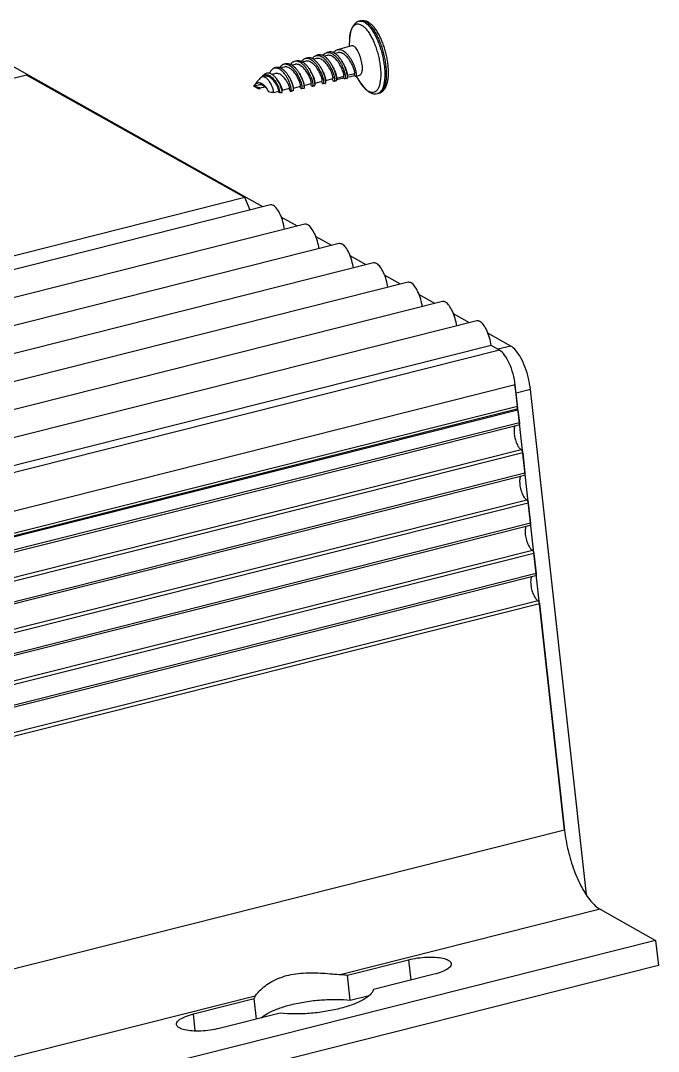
# Model space of a CAD drawing. Header units: millimetres. Extents: x 0 to 6709, y 0 to 2428.
# Drawn here: x 1336 to 1383.8, y 2054.5 to 2131.8 of the extents above; entities that cross this region are included whole.
import ezdxf

# ---------------------------------------------------------------- set-up
doc = ezdxf.new("R2010")
doc.units = ezdxf.units.MM
doc.layers.add('02___PRT_ALL_AXES', color=7, linetype='Continuous')
doc.layers.add('06___PRT_ALL_SURFS', color=7, linetype='Continuous')

msp = doc.modelspace()

# ---------------------------------------------------------------- linework, layer by layer
at = {"color": 7, "linetype": 'Continuous'}
for p, q in [((1360.703, 2130.894), (1360.728, 2130.989)), ((1360.671, 2130.729), (1360.703, 2130.894)), ((1359.76, 2129.386), (1359.537, 2129.33)), ((1357.347, 2128.745), (1357.113, 2128.686)), ((1358.154, 2128.948), (1357.929, 2128.892)), ((1358.953, 2129.182), (1358.721, 2129.124)), ((1355.741, 2128.307), (1355.484, 2128.243)), ((1355.778, 2128.529), (1355.705, 2128.515)), ((1356.548, 2128.511), (1356.326, 2128.455)), ((1360.481, 2127.69), (1361.008, 2127.823)), ((1354.025, 2127.539), (1354.064, 2127.586)), ((1354.086, 2127.565), (1354.025, 2127.54)), ((1354.064, 2127.586), (1354.106, 2127.629)), ((1354.278, 2127.613), (1354.086, 2127.565)), ((1354.56, 2127.703), (1354.586, 2127.693)), ((1355.085, 2127.817), (1354.827, 2127.752)), ((1357.233, 2126.937), (1357.765, 2127.071)), ((1358.048, 2127.087), (1358.051, 2127.132)), ((1358.05, 2127.11), (1358.58, 2127.243)), ((1358.855, 2127.287), (1358.858, 2127.336)), ((1358.857, 2127.313), (1359.387, 2127.447)), ((1360.213, 2127.473), (1359.666, 2127.345)), ((1359.673, 2127.473), (1359.676, 2127.516)), ((1359.674, 2127.487), (1360.201, 2127.62)), ((1360.213, 2127.473), (1360.176, 2127.613)), ((1361.024, 2127.661), (1360.472, 2127.533)), ((1360.48, 2127.673), (1360.483, 2127.72)), ((1361.024, 2127.661), (1360.983, 2127.816)), ((1361.608, 2126.926), (1361.488, 2127.103)), ((1353.449, 2126.864), (1353.454, 2126.871)), ((1353.54, 2126.819), (1353.449, 2126.864)), ((1353.454, 2126.871), (1353.468, 2126.893)), ((1353.455, 2126.868), (1353.486, 2126.88)), ((1353.87, 2126.977), (1353.486, 2126.88)), ((1353.58, 2126.797), (1353.54, 2126.819)), ((1353.799, 2126.952), (1353.787, 2126.947)), ((1353.911, 2126.741), (1354.295, 2126.838)), ((1353.912, 2126.681), (1353.936, 2126.728)), ((1353.936, 2126.728), (1353.949, 2126.751)), ((1354.215, 2126.905), (1354.295, 2126.838)), ((1354.263, 2126.908), (1354.319, 2126.845)), ((1354.921, 2126.411), (1354.924, 2126.411)), ((1354.923, 2126.413), (1354.932, 2126.423)), ((1354.924, 2126.411), (1355.327, 2126.513)), ((1355.303, 2126.505), (1355.311, 2126.484)), ((1355.311, 2126.484), (1355.341, 2126.42)), ((1355.341, 2126.42), (1355.317, 2126.51)), ((1355.598, 2126.582), (1356.134, 2126.717)), ((1356.171, 2126.532), (1356.124, 2126.714)), ((1356.192, 2126.505), (1356.171, 2126.532)), ((1356.416, 2126.6), (1356.372, 2126.543)), ((1356.418, 2126.603), (1356.418, 2126.598)), ((1356.423, 2126.702), (1356.427, 2126.749)), ((1356.426, 2126.733), (1356.958, 2126.867)), ((1357.23, 2126.901), (1357.234, 2126.952)), ((1361.704, 2126.805), (1361.608, 2126.926)), ((1361.75, 2126.751), (1361.704, 2126.805)), ((1362.884, 2126.359), (1362.831, 2126.342)), ((1373.264, 2102.576), (1234.29, 2067.543)), ((1373.158, 2102.636), (1373.264, 2102.576)), ((1373.264, 2102.576), (1373.369, 2101.629)), ((1373.369, 2101.629), (1234.395, 2066.595)), ((1234.427, 2066.467), (1373.332, 2101.483)), ((1373.513, 2099.601), (1234.618, 2064.587)), ((1373.62, 2099.364), (1234.646, 2064.33)), ((1373.62, 2099.364), (1373.787, 2097.854)), ((1373.787, 2097.854), (1234.813, 2062.821)), ((1234.845, 2062.693), (1373.75, 2097.709)), ((1373.931, 2095.827), (1235.036, 2060.813)), ((1374.038, 2095.59), (1235.064, 2060.556)), ((1374.038, 2095.59), (1374.205, 2094.084)), ((1374.205, 2094.084), (1235.23, 2059.05)), ((1235.263, 2058.922), (1374.168, 2093.938)), ((1374.348, 2092.057), (1235.453, 2057.043)), ((1374.456, 2091.819), (1235.481, 2056.785)), ((1374.456, 2091.819), (1374.623, 2090.309)), ((1374.623, 2090.309), (1235.649, 2055.275)), ((1235.681, 2055.147), (1374.586, 2090.163)), ((1374.766, 2088.282), (1235.871, 2053.268)), ((1374.874, 2088.044), (1235.899, 2053.011)), ((1374.874, 2088.044), (1376.755, 2071.059)), ((1376.755, 2071.059), (1237.781, 2036.025)), ((1379.429, 2065.132), (1360.019, 2060.239)), ((1379.429, 2065.132), (1383.583, 2062.798)), ((1383.583, 2062.798), (1244.608, 2027.765)), ((1383.583, 2062.798), (1383.792, 2060.911)), ((1360.481, 2060.197), (1365.054, 2061.35)), ((1365.054, 2061.35), (1365.224, 2059.816)), ((1383.792, 2060.911), (1244.817, 2025.877)), ((1360.69, 2058.31), (1360.481, 2060.197)), ((1366.99, 2060.262), (1362.417, 2059.109)), ((1353.566, 2058.612), (1266.318, 2036.618)), ((1348.92, 2057.282), (1353.493, 2058.435)), ((1353.662, 2056.902), (1353.493, 2058.435)), ((1360.69, 2058.31), (1362.098, 2058.664)), ((1355.249, 2057.672), (1355.321, 2057.699)), ((1349.062, 2056.005), (1348.92, 2057.282)), ((1355.429, 2057.347), (1350.856, 2056.195))]:
    msp.add_line(p, q, dxfattribs=at)
for points in [[(1358.044, 2126.987), (1358.045, 2127.03), (1358.048, 2127.087)], [(1358.85, 2127.18), (1358.852, 2127.226), (1358.855, 2127.287)], [(1359.67, 2127.377), (1359.671, 2127.418), (1359.673, 2127.473)], [(1360.476, 2127.571), (1360.478, 2127.615), (1360.48, 2127.673)], [(1353.986, 2126.991), (1354.044, 2126.984), (1354.13, 2126.955), (1354.215, 2126.905)], [(1354.297, 2126.836), (1354.372, 2126.755), (1354.436, 2126.669), (1354.487, 2126.588), (1354.524, 2126.52), (1354.534, 2126.499)], [(1355.581, 2126.428), (1355.585, 2126.468), (1355.593, 2126.538), (1355.598, 2126.582)], [(1356.418, 2126.603), (1356.42, 2126.642), (1356.423, 2126.702)], [(1357.225, 2126.791), (1357.227, 2126.838), (1357.23, 2126.901)]]:
    msp.add_lwpolyline(points, dxfattribs=at)
for points, start_tangent, end_tangent in [([(1361.353, 2131.744), (1361.181, 2131.674), (1361.02, 2131.55), (1360.877, 2131.362), (1360.761, 2131.105), (1360.682, 2130.801), (1360.64, 2130.465)], (-0.969664, -0.244441), (-0.072388, -0.997377)), ([(1361.353, 2131.744), (1361.484, 2131.756), (1361.655, 2131.715), (1361.835, 2131.614), (1362.02, 2131.455), (1362.205, 2131.242), (1362.386, 2130.979), (1362.559, 2130.673), (1362.721, 2130.33), (1362.868, 2129.958), (1362.996, 2129.566), (1363.102, 2129.161), (1363.185, 2128.754), (1363.242, 2128.352)], (0.970306, 0.24188), (0.11009, -0.993922)), ([(1363.52, 2128.486), (1363.465, 2128.875), (1363.384, 2129.267), (1363.28, 2129.655), (1363.154, 2130.032), (1363.009, 2130.391), (1362.847, 2130.724), (1362.668, 2131.027), (1362.473, 2131.292), (1362.262, 2131.511), (1362.046, 2131.67), (1361.838, 2131.761), (1361.643, 2131.792), (1361.462, 2131.772)], (-0.11009, 0.993922), (-0.969664, -0.244441)), ([(1361.462, 2131.772), (1361.593, 2131.783), (1361.764, 2131.742), (1361.945, 2131.641), (1362.129, 2131.482), (1362.314, 2131.269), (1362.495, 2131.007), (1362.669, 2130.701), (1362.831, 2130.358), (1362.977, 2129.986), (1363.105, 2129.593), (1363.211, 2129.189), (1363.294, 2128.781), (1363.351, 2128.38)], (0.970306, 0.24188), (0.11009, -0.993922)), ([(1360.728, 2130.989), (1360.801, 2131.186), (1360.909, 2131.364), (1361.038, 2131.483), (1361.187, 2131.54), (1361.35, 2131.534), (1361.525, 2131.464), (1361.706, 2131.334), (1361.89, 2131.145), (1362.071, 2130.902), (1362.246, 2130.612), (1362.41, 2130.282), (1362.559, 2129.919), (1362.689, 2129.533), (1362.797, 2129.133), (1362.881, 2128.729), (1362.939, 2128.331)], (0.281282, 0.959625), (0.11009, -0.993922)), ([(1360.64, 2130.465), (1360.662, 2130.672), (1360.671, 2130.729)], (0.072299, 0.997383), (0.159616, 0.987179)), ([(1358.632, 2129.173), (1358.665, 2129.216), (1358.773, 2129.319), (1358.896, 2129.384), (1358.922, 2129.392)], (0.577714, 0.81624), (0.965205, 0.261496)), ([(1358.922, 2129.392), (1359.03, 2129.407), (1359.17, 2129.389), (1359.316, 2129.33), (1359.465, 2129.232), (1359.61, 2129.1), (1359.746, 2128.943), (1359.874, 2128.764), (1359.991, 2128.567), (1360.092, 2128.364), (1360.174, 2128.166)], (0.965205, 0.261496), (0.353493, -0.935437)), ([(1359.539, 2129.333), (1359.473, 2129.372), (1359.328, 2129.43), (1359.187, 2129.449), (1359.077, 2129.434)], (-0.840164, 0.542333), (-0.965182, -0.261579)), ([(1359.434, 2129.388), (1359.469, 2129.434), (1359.577, 2129.538), (1359.701, 2129.603), (1359.727, 2129.611)], (0.573559, 0.819164), (0.965188, 0.261559)), ([(1359.727, 2129.611), (1359.837, 2129.626), (1359.979, 2129.607), (1360.125, 2129.547), (1360.275, 2129.448), (1360.422, 2129.314), (1360.56, 2129.153), (1360.689, 2128.972), (1360.806, 2128.773), (1360.908, 2128.567), (1360.99, 2128.367)], (0.965188, 0.261559), (0.350237, -0.936661)), ([(1361.008, 2127.826), (1361.014, 2127.827), (1361.021, 2127.865), (1361.015, 2127.939), (1360.993, 2128.045), (1360.954, 2128.178), (1360.897, 2128.331), (1360.823, 2128.498), (1360.732, 2128.67), (1360.627, 2128.839), (1360.509, 2128.997), (1360.381, 2129.137), (1360.246, 2129.252), (1360.109, 2129.336), (1359.972, 2129.386), (1359.84, 2129.398), (1359.76, 2129.386)], (0.997596, 0.069299), (-0.969841, -0.243739)), ([(1356.515, 2128.736), (1356.493, 2128.729), (1356.373, 2128.668), (1356.268, 2128.57), (1356.222, 2128.511)], (-0.96512, -0.261806), (-0.567052, -0.823682)), ([(1357.735, 2127.568), (1357.654, 2127.758), (1357.556, 2127.949), (1357.444, 2128.135), (1357.319, 2128.307), (1357.185, 2128.459), (1357.045, 2128.583), (1356.902, 2128.676), (1356.76, 2128.733), (1356.623, 2128.751), (1356.515, 2128.736)], (-0.363755, 0.931495), (-0.96512, -0.261806)), ([(1356.674, 2128.779), (1356.753, 2128.793), (1356.893, 2128.783), (1357.038, 2128.732), (1357.115, 2128.689)], (0.964972, 0.262351), (0.850504, -0.525969)), ([(1357.028, 2128.736), (1357.065, 2128.784), (1357.171, 2128.884), (1357.291, 2128.947), (1357.316, 2128.954)], (0.577236, 0.816577), (0.965125, 0.261788)), ([(1357.115, 2128.689), (1357.185, 2128.642), (1357.329, 2128.518), (1357.467, 2128.365), (1357.596, 2128.19), (1357.689, 2128.04)], (0.850504, -0.525969), (0.501759, -0.865007)), ([(1357.316, 2128.954), (1357.423, 2128.969), (1357.562, 2128.951), (1357.705, 2128.894), (1357.85, 2128.799), (1357.991, 2128.673), (1358.127, 2128.519), (1358.253, 2128.344), (1358.366, 2128.154), (1358.465, 2127.96), (1358.547, 2127.767)], (0.965125, 0.261788), (0.360249, -0.932856)), ([(1358.578, 2127.245), (1358.588, 2127.256), (1358.588, 2127.306), (1358.575, 2127.389), (1358.545, 2127.503), (1358.498, 2127.641), (1358.434, 2127.797), (1358.353, 2127.962), (1358.256, 2128.129), (1358.145, 2128.29), (1358.023, 2128.436), (1357.893, 2128.562), (1357.758, 2128.66), (1357.622, 2128.726), (1357.489, 2128.756), (1357.361, 2128.748), (1357.347, 2128.745)], (0.840023, 0.542551), (-0.969455, -0.245268)), ([(1357.931, 2128.895), (1357.86, 2128.936), (1357.718, 2128.993), (1357.58, 2129.012), (1357.471, 2128.997)], (-0.838986, 0.544153), (-0.96517, -0.261623)), ([(1357.829, 2128.95), (1357.868, 2129.001), (1357.974, 2129.102), (1358.096, 2129.166), (1358.121, 2129.174)], (0.570952, 0.820983), (0.965176, 0.261603)), ([(1358.494, 2128.246), (1358.409, 2128.385), (1358.284, 2128.559), (1358.15, 2128.713), (1358.006, 2128.841), (1357.931, 2128.895)], (-0.499284, 0.866438), (-0.838986, 0.544153)), ([(1358.121, 2129.174), (1358.23, 2129.189), (1358.369, 2129.17), (1358.513, 2129.112), (1358.66, 2129.016), (1358.804, 2128.885), (1358.94, 2128.73), (1359.066, 2128.554), (1359.181, 2128.361), (1359.281, 2128.161), (1359.363, 2127.967)], (0.965176, 0.261603), (0.356818, -0.934174)), ([(1359.386, 2127.45), (1359.391, 2127.451), (1359.397, 2127.487), (1359.389, 2127.557), (1359.366, 2127.659), (1359.326, 2127.787), (1359.27, 2127.935), (1359.196, 2128.095), (1359.107, 2128.26), (1359.003, 2128.423), (1358.887, 2128.575), (1358.762, 2128.71), (1358.63, 2128.82), (1358.496, 2128.901), (1358.362, 2128.949), (1358.232, 2128.96), (1358.154, 2128.948)], (0.999579, 0.02903), (-0.969834, -0.243765)), ([(1358.723, 2129.127), (1358.673, 2129.156), (1358.529, 2129.214), (1358.389, 2129.232), (1358.28, 2129.217)], (-0.851438, 0.524456), (-0.965175, -0.261604)), ([(1359.312, 2128.456), (1359.227, 2128.596), (1359.1, 2128.773), (1358.965, 2128.929), (1358.82, 2129.059), (1358.723, 2129.127)], (-0.496839, 0.867843), (-0.851438, 0.524456)), ([(1360.201, 2127.623), (1360.207, 2127.624), (1360.214, 2127.663), (1360.207, 2127.74), (1360.184, 2127.848), (1360.144, 2127.984), (1360.085, 2128.141), (1360.009, 2128.31), (1359.915, 2128.484), (1359.807, 2128.654), (1359.686, 2128.812), (1359.556, 2128.95), (1359.419, 2129.062), (1359.28, 2129.143), (1359.142, 2129.187), (1359.01, 2129.193), (1358.953, 2129.182)], (0.995925, 0.090184), (-0.969581, -0.244772)), ([(1360.118, 2128.662), (1360.032, 2128.803), (1359.905, 2128.983), (1359.768, 2129.141), (1359.622, 2129.273), (1359.539, 2129.333)], (-0.494501, 0.869177), (-0.840164, 0.542333)), ([(1360.332, 2128.205), (1360.25, 2128.403), (1360.149, 2128.606), (1360.118, 2128.662)], (-0.352857, 0.935677), (-0.494501, 0.869177)), ([(1360.484, 2127.72), (1360.483, 2127.729), (1360.477, 2127.803), (1360.455, 2127.909), (1360.416, 2128.042), (1360.359, 2128.196), (1360.285, 2128.362), (1360.194, 2128.534), (1360.138, 2128.629)], (-0.057794, 0.998329), (-0.533168, 0.846009)), ([(1354.828, 2127.754), (1354.733, 2127.807), (1354.611, 2127.849), (1354.495, 2127.858), (1354.384, 2127.834), (1354.283, 2127.778), (1354.271, 2127.769)], (-0.836141, 0.548515), (-0.779362, -0.626574)), ([(1354.909, 2128.19), (1354.853, 2128.154), (1354.753, 2128.058), (1354.67, 2127.932), (1354.627, 2127.844)], (-0.881917, -0.471404), (-0.393382, -0.919375)), ([(1355.294, 2128.198), (1355.22, 2128.223), (1355.089, 2128.238), (1354.965, 2128.215), (1354.909, 2128.19)], (-0.926575, 0.376109), (-0.881917, -0.471404)), ([(1355.068, 2128.271), (1355.107, 2128.287), (1355.23, 2128.309), (1355.36, 2128.293), (1355.485, 2128.244)], (0.901129, 0.43355), (0.889204, -0.457512)), ([(1356.133, 2126.717), (1356.137, 2126.731), (1356.13, 2126.778), (1356.109, 2126.854), (1356.072, 2126.953), (1356.021, 2127.068), (1355.956, 2127.193), (1355.877, 2127.322), (1355.787, 2127.446), (1355.688, 2127.561), (1355.582, 2127.659), (1355.473, 2127.738), (1355.362, 2127.793), (1355.254, 2127.823), (1355.15, 2127.827), (1355.085, 2127.817)], (0.707589, 0.706624), (-0.969758, -0.244067)), ([(1356.231, 2126.484), (1356.25, 2126.502), (1356.262, 2126.559), (1356.259, 2126.652), (1356.24, 2126.777), (1356.202, 2126.928), (1356.146, 2127.098), (1356.072, 2127.279), (1355.981, 2127.464), (1355.875, 2127.644), (1355.756, 2127.811), (1355.628, 2127.959), (1355.493, 2128.08), (1355.356, 2128.169), (1355.294, 2128.198)], (0.938292, 0.345844), (-0.926575, 0.376109)), ([(1355.705, 2128.515), (1355.64, 2128.49), (1355.531, 2128.416), (1355.435, 2128.309), (1355.41, 2128.273)], (-0.959875, -0.280428), (-0.541115, -0.840949)), ([(1355.485, 2128.244), (1355.496, 2128.238), (1355.633, 2128.147), (1355.768, 2128.024), (1355.896, 2127.875), (1356.016, 2127.706), (1356.067, 2127.623)], (0.889204, -0.457512), (0.509444, -0.860504)), ([(1356.958, 2126.868), (1356.959, 2126.868), (1356.965, 2126.891), (1356.96, 2126.95), (1356.94, 2127.04), (1356.904, 2127.158), (1356.851, 2127.297), (1356.782, 2127.45), (1356.696, 2127.61), (1356.596, 2127.769), (1356.484, 2127.92), (1356.362, 2128.055), (1356.232, 2128.167), (1356.099, 2128.251), (1355.967, 2128.303), (1355.838, 2128.32), (1355.741, 2128.307)], (0.999764, 0.021731), (-0.969916, -0.243439)), ([(1355.889, 2128.527), (1355.824, 2128.541), (1355.778, 2128.535)], (-0.934812, 0.355143), (-0.965564, -0.260165)), ([(1355.889, 2128.527), (1355.778, 2128.529)], (-0.990274, 0.139131), (-0.994356, -0.106094)), ([(1355.865, 2128.559), (1355.905, 2128.568), (1356.041, 2128.57), (1356.184, 2128.531), (1356.326, 2128.455)], (0.964562, 0.263856), (0.836068, -0.548626)), ([(1355.889, 2128.527), (1356.03, 2128.488), (1356.167, 2128.415)], (0.990274, -0.139131), (0.838425, -0.545017)), ([(1356.167, 2128.415), (1356.175, 2128.41), (1356.321, 2128.295), (1356.461, 2128.15), (1356.59, 2127.984), (1356.708, 2127.801), (1356.813, 2127.607), (1356.901, 2127.413), (1356.97, 2127.23), (1357.02, 2127.062), (1357.053, 2126.916), (1357.067, 2126.799), (1357.064, 2126.719), (1357.048, 2126.676), (1357.037, 2126.672)], (0.838425, -0.545017), (-0.988414, -0.151782)), ([(1356.326, 2128.455), (1356.329, 2128.453), (1356.473, 2128.341), (1356.612, 2128.198), (1356.743, 2128.031), (1356.862, 2127.847), (1356.871, 2127.831)], (0.836068, -0.548626), (0.504424, -0.863456)), ([(1357.765, 2127.074), (1357.769, 2127.074), (1357.772, 2127.108), (1357.762, 2127.176), (1357.738, 2127.274), (1357.698, 2127.396), (1357.642, 2127.538), (1357.569, 2127.692), (1357.481, 2127.851), (1357.379, 2128.007), (1357.266, 2128.153), (1357.143, 2128.283), (1357.014, 2128.389), (1356.883, 2128.466), (1356.752, 2128.512), (1356.625, 2128.522), (1356.548, 2128.511)], (0.999881, -0.01544), (-0.969827, -0.243794)), ([(1356.871, 2127.831), (1356.966, 2127.655), (1357.055, 2127.462), (1357.125, 2127.276), (1357.176, 2127.106), (1357.209, 2126.959), (1357.224, 2126.841), (1357.224, 2126.791)], (0.504424, -0.863456), (-0.039418, -0.999223)), ([(1357.689, 2128.04), (1357.712, 2128), (1357.813, 2127.803), (1357.897, 2127.608)], (0.501759, -0.865007), (0.363049, -0.93177)), ([(1358.055, 2127.132), (1358.051, 2127.158), (1358.041, 2127.235), (1358.015, 2127.343), (1357.972, 2127.475), (1357.911, 2127.627), (1357.834, 2127.79), (1357.741, 2127.956), (1357.707, 2128.011)], (0.021667, 0.999765), (-0.540399, 0.841409)), ([(1358.704, 2127.806), (1358.623, 2127.998), (1358.524, 2128.195), (1358.494, 2128.246)], (-0.359579, 0.933115), (-0.499284, 0.866438)), ([(1358.86, 2127.336), (1358.859, 2127.351), (1358.851, 2127.422), (1358.828, 2127.524), (1358.788, 2127.652), (1358.732, 2127.799), (1358.658, 2127.959), (1358.569, 2128.125), (1358.514, 2128.214)], (-0.053266, 0.99858), (-0.540443, 0.841381)), ([(1359.524, 2128.007), (1359.443, 2128.202), (1359.342, 2128.402), (1359.312, 2128.456)], (-0.356148, 0.93443), (-0.496839, 0.867843)), ([(1359.677, 2127.516), (1359.676, 2127.527), (1359.67, 2127.602), (1359.647, 2127.709), (1359.607, 2127.844), (1359.55, 2127.998), (1359.475, 2128.166), (1359.383, 2128.339), (1359.331, 2128.425)], (-0.061116, 0.998131), (-0.533156, 0.846017)), ([(1359.363, 2127.967), (1359.427, 2127.782), (1359.473, 2127.612), (1359.499, 2127.466), (1359.508, 2127.354), (1359.501, 2127.277), (1359.479, 2127.238), (1359.472, 2127.236)], (0.356818, -0.934174), (-0.994637, -0.103431)), ([(1359.67, 2127.377), (1359.67, 2127.392), (1359.661, 2127.506), (1359.634, 2127.652), (1359.588, 2127.822), (1359.524, 2128.007)], (0.020378, 0.999792), (-0.356148, 0.93443)), ([(1360.174, 2128.166), (1360.232, 2127.999), (1360.275, 2127.843), (1360.304, 2127.705), (1360.317, 2127.591), (1360.317, 2127.505), (1360.305, 2127.448), (1360.282, 2127.423), (1360.28, 2127.422)], (0.353493, -0.935437), (-0.981585, -0.191028)), ([(1360.476, 2127.571), (1360.476, 2127.581), (1360.468, 2127.695), (1360.442, 2127.843), (1360.396, 2128.017), (1360.332, 2128.205)], (0.015739, 0.999876), (-0.352857, 0.935677)), ([(1360.99, 2128.367), (1361.054, 2128.176), (1361.1, 2128), (1361.126, 2127.851), (1361.134, 2127.735), (1361.125, 2127.655), (1361.102, 2127.614), (1361.093, 2127.612)], (0.350237, -0.936661), (-0.992821, -0.119611)), ([(1362.939, 2128.331), (1362.968, 2127.948), (1362.968, 2127.591), (1362.94, 2127.268), (1362.884, 2126.986), (1362.801, 2126.754), (1362.693, 2126.576), (1362.564, 2126.457), (1362.415, 2126.4), (1362.252, 2126.406), (1362.077, 2126.475), (1361.896, 2126.606), (1361.75, 2126.751)], (0.11009, -0.993922), (-0.666402, 0.745592)), ([(1363.242, 2128.352), (1363.272, 2127.966), (1363.275, 2127.604), (1363.25, 2127.273), (1363.197, 2126.982), (1363.119, 2126.736), (1363.017, 2126.541), (1362.893, 2126.403), (1362.823, 2126.355)], (0.11009, -0.993922), (-0.872379, -0.48883)), ([(1362.831, 2126.342), (1363.01, 2126.416), (1363.175, 2126.549), (1363.322, 2126.752), (1363.437, 2127.026), (1363.512, 2127.349), (1363.548, 2127.705), (1363.55, 2128.086), (1363.52, 2128.486)], (0.969664, 0.244441), (-0.11009, 0.993922)), ([(1363.351, 2128.38), (1363.381, 2127.994), (1363.384, 2127.631), (1363.359, 2127.301), (1363.307, 2127.009), (1363.229, 2126.763), (1363.126, 2126.569), (1363.002, 2126.43), (1362.884, 2126.359)], (0.11009, -0.993922), (-0.926592, -0.376068)), ([(1353.468, 2126.893), (1353.489, 2126.923), (1353.537, 2126.986), (1353.595, 2127.044), (1353.66, 2127.091), (1353.734, 2127.125), (1353.817, 2127.14), (1353.84, 2127.14)], (0.55574, 0.831356), (0.999898, -0.014283)), ([(1353.84, 2127.14), (1353.906, 2127.133), (1353.997, 2127.105), (1354.09, 2127.056), (1354.18, 2126.988), (1354.263, 2126.908)], (0.999898, -0.014283), (0.684099, -0.72939)), ([(1354.025, 2127.54), (1354.006, 2127.529), (1353.96, 2127.491)], (-0.873748, -0.486378), (-0.709563, -0.704642)), ([(1354.782, 2126.959), (1354.712, 2127.091), (1354.632, 2127.218), (1354.545, 2127.332), (1354.452, 2127.427), (1354.356, 2127.503), (1354.259, 2127.552), (1354.167, 2127.572), (1354.086, 2127.565)], (-0.433381, 0.901211), (-0.969756, -0.244076)), ([(1354.106, 2127.629), (1354.128, 2127.647), (1354.224, 2127.706), (1354.328, 2127.736), (1354.44, 2127.736), (1354.554, 2127.706)], (0.744441, 0.667689), (0.933073, -0.359688)), ([(1355.326, 2126.514), (1355.33, 2126.526), (1355.324, 2126.569), (1355.305, 2126.639), (1355.272, 2126.732), (1355.225, 2126.842), (1355.165, 2126.962), (1355.091, 2127.086), (1355.007, 2127.208), (1354.913, 2127.322), (1354.812, 2127.424), (1354.707, 2127.507), (1354.6, 2127.57), (1354.494, 2127.61), (1354.391, 2127.625), (1354.293, 2127.617), (1354.278, 2127.613)], (0.704374, 0.709829), (-0.969563, -0.244841)), ([(1354.586, 2127.693), (1354.681, 2127.64), (1354.799, 2127.551), (1354.912, 2127.438), (1355.019, 2127.306), (1355.116, 2127.162), (1355.199, 2127.014)], (0.911814, -0.410603), (0.458065, -0.888919)), ([(1355.203, 2127.369), (1355.097, 2127.507), (1354.98, 2127.632), (1354.857, 2127.734), (1354.828, 2127.754)], (-0.572993, 0.81956), (-0.836141, 0.548515)), ([(1355.394, 2127.043), (1355.309, 2127.203), (1355.208, 2127.361), (1355.203, 2127.369)], (-0.439296, 0.898343), (-0.572993, 0.81956)), ([(1355.598, 2126.588), (1355.599, 2126.594), (1355.593, 2126.64), (1355.572, 2126.713), (1355.538, 2126.809), (1355.489, 2126.921), (1355.426, 2127.044), (1355.349, 2127.17), (1355.262, 2127.294), (1355.219, 2127.347)], (0.276789, 0.960931), (-0.64157, 0.767065)), ([(1356.067, 2127.623), (1356.123, 2127.524), (1356.215, 2127.337), (1356.291, 2127.154), (1356.349, 2126.981), (1356.39, 2126.828), (1356.406, 2126.745)], (0.509444, -0.860504), (0.161452, -0.986881)), ([(1356.429, 2126.748), (1356.425, 2126.789), (1356.411, 2126.868), (1356.381, 2126.975), (1356.335, 2127.106), (1356.273, 2127.254), (1356.194, 2127.411), (1356.1, 2127.571), (1356.083, 2127.597)], (0.331908, 0.943312), (-0.548191, 0.836353)), ([(1357.237, 2126.952), (1357.234, 2126.973), (1357.224, 2127.04), (1357.2, 2127.138), (1357.16, 2127.261), (1357.104, 2127.402), (1357.031, 2127.556), (1356.943, 2127.715), (1356.89, 2127.8)], (-0.022594, 0.999745), (-0.548223, 0.836332)), ([(1357.85, 2126.86), (1357.826, 2126.865), (1357.789, 2126.908), (1357.746, 2126.991), (1357.719, 2127.059)], (-0.996023, -0.089091), (-0.328956, 0.944345)), ([(1357.735, 2127.568), (1357.799, 2127.389), (1357.845, 2127.223), (1357.872, 2127.082), (1357.882, 2126.974), (1357.877, 2126.899), (1357.857, 2126.862), (1357.85, 2126.86)], (0.363755, -0.931495), (-0.996023, -0.089091)), ([(1358.044, 2126.987), (1358.044, 2127.012), (1358.034, 2127.122), (1358.006, 2127.263), (1357.96, 2127.429), (1357.897, 2127.608)], (0.030687, 0.999529), (-0.363049, 0.93177)), ([(1358.659, 2127.047), (1358.635, 2127.052), (1358.596, 2127.096), (1358.552, 2127.179), (1358.53, 2127.231)], (-0.994985, -0.100026), (-0.351792, 0.936078)), ([(1358.547, 2127.767), (1358.611, 2127.584), (1358.656, 2127.417), (1358.684, 2127.276), (1358.693, 2127.164), (1358.687, 2127.087), (1358.666, 2127.049), (1358.659, 2127.047)], (0.360249, -0.932856), (-0.994985, -0.100026)), ([(1358.851, 2127.18), (1358.851, 2127.2), (1358.841, 2127.311), (1358.814, 2127.455), (1358.768, 2127.623), (1358.704, 2127.806)], (0.023953, 0.999713), (-0.359579, 0.933115)), ([(1358.816, 2127.084), (1358.823, 2127.086), (1358.844, 2127.124), (1358.851, 2127.18)], (0.995153, 0.098342), (0.023953, 0.999713)), ([(1359.472, 2127.236), (1359.446, 2127.241), (1359.406, 2127.285), (1359.361, 2127.369), (1359.334, 2127.434)], (-0.994637, -0.103431), (-0.345514, 0.938413)), ([(1359.633, 2127.273), (1359.641, 2127.275), (1359.663, 2127.315), (1359.67, 2127.377)], (0.993843, 0.110796), (0.020378, 0.999792)), ([(1360.28, 2127.422), (1360.25, 2127.431), (1360.213, 2127.473)], (-0.981585, -0.191028), (-0.566585, 0.824004)), ([(1360.437, 2127.46), (1360.446, 2127.462), (1360.468, 2127.502), (1360.476, 2127.571)], (0.993311, 0.115473), (0.015739, 0.999876)), ([(1361.093, 2127.612), (1361.067, 2127.617), (1361.024, 2127.661)], (-0.992821, -0.119611), (-0.573502, 0.819204)), ([(1361.488, 2127.103), (1361.685, 2126.826), (1361.898, 2126.596), (1362.122, 2126.426), (1362.337, 2126.328), (1362.537, 2126.294), (1362.721, 2126.314)], (0.536545, -0.843872), (0.969664, 0.244441)), ([(1353.486, 2126.88), (1353.52, 2126.884), (1353.56, 2126.878), (1353.601, 2126.862), (1353.641, 2126.837), (1353.677, 2126.806)], (0.969777, 0.243994), (0.735122, -0.677935)), ([(1353.875, 2126.665), (1353.841, 2126.686), (1353.796, 2126.721), (1353.741, 2126.764), (1353.677, 2126.806)], (-0.956665, 0.291191), (-0.858633, 0.51259)), ([(1353.911, 2126.741), (1353.909, 2126.741), (1353.873, 2126.739), (1353.832, 2126.748), (1353.786, 2126.764), (1353.734, 2126.784), (1353.677, 2126.806)], (-0.968231, -0.250057), (-0.937504, 0.347975)), ([(1353.986, 2126.991), (1353.923, 2126.987), (1353.87, 2126.977)], (-0.999942, 0.010762), (-0.969693, -0.244326)), ([(1353.912, 2126.68), (1353.9, 2126.666), (1353.876, 2126.665), (1353.875, 2126.665)], (-0.406936, -0.913457), (-0.956665, 0.291191)), ([(1354.319, 2126.845), (1354.342, 2126.816), (1354.41, 2126.721), (1354.465, 2126.632), (1354.505, 2126.558), (1354.532, 2126.503), (1354.533, 2126.499)], (0.634819, -0.772661), (0.219019, -0.975721)), ([(1354.533, 2126.499), (1354.546, 2126.472), (1354.549, 2126.471), (1354.55, 2126.471)], (0.219019, -0.975721), (0.975006, -0.22218)), ([(1354.932, 2126.423), (1354.935, 2126.462), (1354.928, 2126.527), (1354.91, 2126.613), (1354.879, 2126.717), (1354.836, 2126.835), (1354.782, 2126.959)], (0.497916, 0.867225), (-0.433381, 0.901211)), ([(1355.199, 2127.014), (1355.268, 2126.868), (1355.322, 2126.73), (1355.36, 2126.608), (1355.382, 2126.51), (1355.389, 2126.438), (1355.383, 2126.397), (1355.372, 2126.391)], (0.458065, -0.888919), (-0.973376, -0.229213)), ([(1355.372, 2126.391), (1355.366, 2126.391), (1355.341, 2126.42)], (-0.973376, -0.229213), (-0.529562, 0.848271)), ([(1355.583, 2126.428), (1355.582, 2126.443), (1355.576, 2126.516), (1355.554, 2126.617), (1355.517, 2126.745), (1355.463, 2126.89), (1355.394, 2127.043)], (-0.041959, 0.999119), (-0.439296, 0.898343)), ([(1355.565, 2126.398), (1355.575, 2126.402), (1355.583, 2126.428)], (0.982762, 0.184877), (-0.041959, 0.999119)), ([(1356.098, 2126.704), (1356.131, 2126.613), (1356.171, 2126.532)], (0.304047, -0.952657), (0.52513, -0.851022)), ([(1356.192, 2126.505), (1356.226, 2126.483), (1356.231, 2126.484)], (0.671542, -0.740967), (0.938292, 0.345844)), ([(1356.372, 2126.543), (1356.318, 2126.506), (1356.292, 2126.497)], (-0.716799, -0.69728), (-0.974345, -0.225058)), ([(1356.418, 2126.598), (1356.409, 2126.541), (1356.39, 2126.52)], (-0.01101, -0.999939), (-0.931704, -0.363219)), ([(1356.406, 2126.745), (1356.412, 2126.7), (1356.418, 2126.603)], (0.161452, -0.986881), (-0.022962, -0.999736)), ([(1357.037, 2126.672), (1357.019, 2126.674), (1356.982, 2126.713), (1356.941, 2126.792), (1356.915, 2126.856)], (-0.988414, -0.151782), (-0.332263, 0.943187)), ([(1357.224, 2126.791), (1357.222, 2126.758), (1357.205, 2126.713), (1357.194, 2126.709)], (-0.039418, -0.999223), (-0.983772, -0.179421)), ([(1358.011, 2126.897), (1358.019, 2126.899), (1358.038, 2126.937), (1358.044, 2126.987)], (0.995601, 0.093699), (0.030687, 0.999529)), ([(1362.823, 2126.355), (1362.75, 2126.322), (1362.721, 2126.314)], (-0.872379, -0.48883), (-0.970306, -0.24188)), ([(1373.369, 2101.629), (1373.368, 2101.541), (1373.344, 2101.49), (1373.332, 2101.485)], (0.11009, -0.993922), (-0.977551, -0.210699)), ([(1373.056, 2101.431), (1373.009, 2101.32), (1372.968, 2100.989)], (-0.537569, -0.84322), (0.014527, -0.999894)), ([(1372.968, 2100.989), (1373.014, 2100.57), (1373.139, 2100.146), (1373.317, 2099.8), (1373.513, 2099.601)], (0.014527, -0.999894), (0.868649, -0.495428)), ([(1373.513, 2099.601), (1373.559, 2099.552), (1373.598, 2099.465), (1373.62, 2099.364)], (0.868649, -0.495428), (0.11009, -0.993922)), ([(1373.787, 2097.854), (1373.786, 2097.767), (1373.762, 2097.715), (1373.75, 2097.711)], (0.11009, -0.993922), (-0.977551, -0.210699)), ([(1373.475, 2097.656), (1373.427, 2097.546), (1373.386, 2097.214)], (-0.537569, -0.84322), (0.014527, -0.999894)), ([(1373.386, 2097.214), (1373.432, 2096.795), (1373.557, 2096.371), (1373.735, 2096.026), (1373.931, 2095.827)], (0.014527, -0.999894), (0.868649, -0.495428)), ([(1373.931, 2095.827), (1373.977, 2095.777), (1374.016, 2095.69), (1374.038, 2095.59)], (0.868649, -0.495428), (0.11009, -0.993922)), ([(1373.88, 2093.881), (1373.838, 2093.783), (1373.796, 2093.45)], (-0.507621, -0.86158), (0.015095, -0.999886)), ([(1374.205, 2094.084), (1374.204, 2093.995), (1374.179, 2093.944), (1374.168, 2093.94)], (0.11009, -0.993922), (-0.980088, -0.198564)), ([(1373.796, 2093.45), (1373.842, 2093.027), (1373.969, 2092.599), (1374.149, 2092.253), (1374.348, 2092.057)], (0.015095, -0.999886), (0.880386, -0.474258)), ([(1374.348, 2092.057), (1374.394, 2092.008), (1374.433, 2091.92), (1374.456, 2091.819)], (0.880386, -0.474258), (0.11009, -0.993922)), ([(1374.298, 2090.106), (1374.256, 2090.008), (1374.214, 2089.675)], (-0.507621, -0.86158), (0.015095, -0.999886)), ([(1374.623, 2090.309), (1374.622, 2090.221), (1374.598, 2090.169), (1374.586, 2090.165)], (0.11009, -0.993922), (-0.980088, -0.198564)), ([(1374.214, 2089.675), (1374.261, 2089.252), (1374.387, 2088.825), (1374.567, 2088.478), (1374.766, 2088.282)], (0.015095, -0.999886), (0.880386, -0.474258)), ([(1374.766, 2088.282), (1374.812, 2088.233), (1374.852, 2088.146), (1374.874, 2088.044)], (0.880386, -0.474258), (0.11009, -0.993922)), ([(1376.755, 2071.059), (1377.022, 2069.541), (1377.473, 2068.054), (1378.065, 2066.743), (1378.739, 2065.736), (1379.429, 2065.132)], (0.11009, -0.993922), (0.871843, -0.489786)), ([(1365.054, 2061.35), (1365.725, 2061.48), (1366.424, 2061.545), (1367.085, 2061.537), (1367.641, 2061.457), (1368.039, 2061.314), (1368.24, 2061.121), (1368.253, 2061.053)], (0.969664, 0.244441), (0.058947, -0.998261)), ([(1368.253, 2061.053), (1368.223, 2060.897), (1367.991, 2060.665), (1367.566, 2060.446), (1366.99, 2060.262)], (0.058947, -0.998261), (-0.969664, -0.244441)), ([(1353.566, 2058.612), (1353.778, 2058.9), (1354.107, 2059.228), (1354.548, 2059.559), (1355.095, 2059.862), (1355.732, 2060.106), (1356.431, 2060.27), (1357.164, 2060.353), (1357.906, 2060.37), (1358.637, 2060.341), (1359.347, 2060.289), (1360.019, 2060.239)], (0.508184, 0.861248), (0.997874, -0.065177)), ([(1360.019, 2060.239), (1360.253, 2060.22), (1360.481, 2060.197)], (0.997874, -0.065177), (0.993185, -0.116552)), ([(1362.417, 2059.109), (1362.177, 2058.722), (1361.649, 2058.339), (1360.87, 2057.985), (1359.891, 2057.684), (1358.781, 2057.458), (1357.615, 2057.321), (1356.471, 2057.284), (1355.429, 2057.347)], (-0.228449, -0.973556), (-0.993185, 0.116552)), ([(1353.493, 2058.435), (1353.521, 2058.524), (1353.566, 2058.612)], (0.228449, 0.973556), (0.508184, 0.861248)), ([(1355.321, 2057.699), (1356.228, 2057.973), (1357.338, 2058.199), (1358.505, 2058.335), (1359.648, 2058.373), (1360.69, 2058.31)], (0.940324, 0.34028), (0.993185, -0.116552)), ([(1354.012, 2057.002), (1354.47, 2057.318), (1355.249, 2057.672)], (0.742822, 0.669489), (0.936925, 0.349531)), ([(1347.657, 2056.491), (1347.687, 2056.647), (1347.919, 2056.88), (1348.344, 2057.099), (1348.92, 2057.282)], (-0.058947, 0.998261), (0.969664, 0.244441)), ([(1350.856, 2056.195), (1350.186, 2056.064), (1349.486, 2056), (1348.825, 2056.007), (1348.269, 2056.087), (1347.871, 2056.23), (1347.67, 2056.423), (1347.657, 2056.491)], (-0.969664, -0.244441), (-0.058947, 0.998261))]:
    msp.add_spline(points, degree=3, dxfattribs=dict(at, start_tangent=start_tangent, end_tangent=end_tangent))
at = {"layer": '02___PRT_ALL_AXES', "color": 7, "linetype": 'Continuous'}
for p, q in [((1361.462, 2131.772), (1361.353, 2131.744)), ((1360.64, 2130.465), (1360.595, 2129.848)), ((1359.077, 2129.434), (1358.922, 2129.392)), ((1360.786, 2129.9), (1359.727, 2129.611)), ((1354.139, 2117.825), (1334.684, 2128.754)), ((1356.674, 2128.779), (1356.515, 2128.736)), ((1357.471, 2128.997), (1357.316, 2128.954)), ((1358.28, 2129.217), (1358.121, 2129.174)), ((1355.068, 2128.271), (1354.909, 2128.19)), ((1355.865, 2128.559), (1355.778, 2128.535)), ((1354.271, 2127.769), (1354.106, 2127.629)), ((1358.816, 2127.082), (1358.659, 2127.046)), ((1359.633, 2127.272), (1359.472, 2127.235)), ((1360.437, 2127.458), (1360.28, 2127.422)), ((1361.348, 2127.67), (1361.093, 2127.611)), ((1361.488, 2127.103), (1361.156, 2127.625)), ((1353.468, 2126.893), (1353.454, 2126.871)), ((1355.373, 2126.389), (1355.566, 2126.395)), ((1356.231, 2126.484), (1356.292, 2126.497)), ((1356.39, 2126.52), (1356.292, 2126.497)), ((1357.194, 2126.706), (1357.037, 2126.67)), ((1358.011, 2126.896), (1357.85, 2126.859)), ((1362.831, 2126.342), (1362.721, 2126.314)), ((1356.721, 2116.374), (1355.508, 2117.055)), ((1359.303, 2114.924), (1358.09, 2115.605)), ((1361.885, 2113.473), (1360.672, 2114.155)), ((1364.466, 2112.023), (1363.254, 2112.704)), ((1367.04, 2110.577), (1365.835, 2111.254)), ((1369.621, 2109.127), (1368.419, 2109.802)), ((1372.729, 2107.381), (1371.001, 2108.352)), ((1372.729, 2107.381), (1371.762, 2107.137)), ((1374.2, 2104.121), (1373.124, 2103.85)), ((1378.394, 2066.251), (1374.2, 2104.121)), ((1376.756, 2071.059), (1373.124, 2103.85))]:
    msp.add_line(p, q, dxfattribs=at)
for points, start_tangent, end_tangent in [([(1361.565, 2128.508), (1361.532, 2128.725), (1361.482, 2128.944), (1361.415, 2129.157), (1361.335, 2129.356), (1361.245, 2129.533), (1361.149, 2129.682), (1361.049, 2129.796), (1360.95, 2129.871), (1360.856, 2129.904), (1360.786, 2129.9)], (-0.11009, 0.993922), (-0.966764, -0.255669)), ([(1361.565, 2128.508), (1361.579, 2128.301), (1361.574, 2128.113), (1361.549, 2127.952), (1361.505, 2127.822), (1361.445, 2127.729), (1361.371, 2127.677), (1361.348, 2127.67)], (0.11009, -0.993922), (-0.975673, -0.219231)), ([(1353.96, 2127.491), (1353.911, 2127.441), (1353.651, 2127.145), (1353.468, 2126.893)], (-0.709723, -0.704481), (-0.552121, -0.833764)), ([(1353.58, 2126.796), (1353.71, 2126.735), (1353.875, 2126.665)], (0.895559, -0.444942), (0.930444, -0.366433)), ([(1354.549, 2126.468), (1354.769, 2126.43), (1354.921, 2126.411)], (0.980732, -0.19536), (0.9946, -0.103783)), ([(1374.2, 2104.121), (1374.053, 2104.956), (1373.805, 2105.774), (1373.479, 2106.495), (1373.109, 2107.049), (1372.729, 2107.381)], (-0.11009, 0.993922), (-0.871843, 0.489786)), ([(1373.124, 2103.85), (1373.027, 2104.459)], (-0.11009, 0.993922), (-0.20127, 0.979536))]:
    msp.add_spline(points, degree=3, dxfattribs=dict(at, start_tangent=start_tangent, end_tangent=end_tangent))
at = {"layer": '06___PRT_ALL_SURFS', "color": 7, "linetype": 'Continuous'}
for p, q in [((1336.403, 2127.709), (1197.429, 2092.675)), ((1352.772, 2118.513), (1336.403, 2127.709)), ((1352.772, 2118.513), (1213.798, 2083.479)), ((1354.694, 2117.965), (1215.72, 2082.931)), ((1353.191, 2117.586), (1352.772, 2118.513)), ((1357.276, 2116.514), (1218.302, 2081.48)), ((1359.858, 2115.064), (1220.884, 2080.03)), ((1362.44, 2113.613), (1223.466, 2078.579)), ((1365.022, 2112.163), (1226.047, 2077.129)), ((1367.603, 2110.719), (1228.628, 2075.685)), ((1370.185, 2109.269), (1231.21, 2074.235)), ((1371.255, 2107.422), (1232.28, 2072.388)), ((1371.878, 2107.072), (1232.904, 2072.038)), ((1371.878, 2107.072), (1371.255, 2107.422)), ((1373.055, 2104.464), (1234.081, 2069.43)), ((1373.233, 2102.86), (1373.055, 2104.464)), ((1373.233, 2102.86), (1234.258, 2067.826)), ((1373.177, 2102.641), (1234.307, 2067.634))]:
    msp.add_line(p, q, dxfattribs=at)
for points, start_tangent, end_tangent in [([(1355.764, 2116.118), (1355.639, 2116.703), (1355.437, 2117.247), (1355.185, 2117.674), (1354.919, 2117.923), (1354.694, 2117.964)], (-0.135775, 0.99074), (-0.976767, -0.214303)), ([(1358.346, 2114.667), (1358.221, 2115.253), (1358.018, 2115.797), (1357.766, 2116.223), (1357.501, 2116.472), (1357.276, 2116.514)], (-0.1358, 0.990736), (-0.976771, -0.214285)), ([(1360.928, 2113.217), (1360.803, 2113.802), (1360.6, 2114.346), (1360.348, 2114.773), (1360.082, 2115.022), (1359.858, 2115.063)], (-0.1358, 0.990736), (-0.976771, -0.214285)), ([(1363.51, 2111.766), (1363.385, 2112.352), (1363.182, 2112.896), (1362.93, 2113.322), (1362.664, 2113.571), (1362.44, 2113.613)], (-0.1358, 0.990736), (-0.976771, -0.214285)), ([(1366.09, 2110.323), (1365.967, 2110.901), (1365.764, 2111.445), (1365.512, 2111.872), (1365.246, 2112.121), (1365.022, 2112.162)], (-0.1358, 0.990736), (-0.976771, -0.214285)), ([(1368.673, 2108.873), (1368.547, 2109.458), (1368.345, 2110.002), (1368.093, 2110.428), (1367.827, 2110.677), (1367.603, 2110.718)], (-0.136011, 0.990707), (-0.976804, -0.214133)), ([(1371.255, 2107.422), (1371.129, 2108.008), (1370.927, 2108.552), (1370.675, 2108.978), (1370.409, 2109.227), (1370.184, 2109.268)], (-0.1358, 0.990736), (-0.976771, -0.214285)), ([(1373.055, 2104.464), (1372.895, 2105.299), (1372.615, 2106.088), (1372.258, 2106.71), (1371.878, 2107.072)], (-0.11009, 0.993922), (-0.871843, 0.489786)), ([(1373.177, 2102.644), (1373.195, 2102.651), (1373.231, 2102.728)], (0.978266, 0.207355), (0.142851, 0.989744)), ([(1373.231, 2102.728), (1373.233, 2102.86)], (0.142851, 0.989744), (-0.11009, 0.993922))]:
    msp.add_spline(points, degree=3, dxfattribs=dict(at, start_tangent=start_tangent, end_tangent=end_tangent))

doc.saveas('drawing.dxf')
